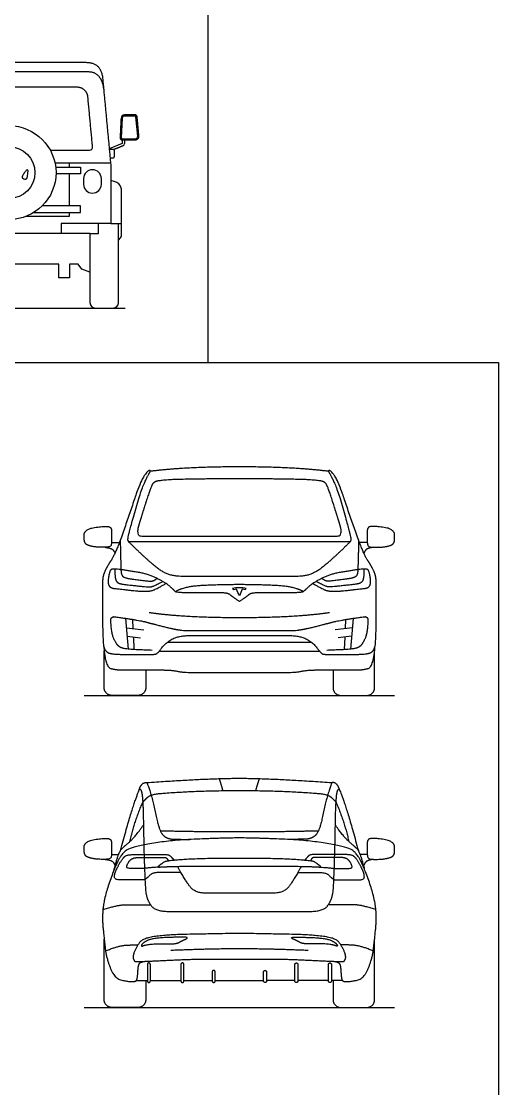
# Model space of a CAD drawing. Header units: millimetres. Extents: x 0.5 to 46.1, y 0.3 to 28.2.
# Drawn here: x 29.75 to 33.24, y 6.6 to 14.41 of the extents above; entities that cross this region are included whole.
import ezdxf

# ---------------------------------------------------------------- set-up
doc = ezdxf.new("R2010")
doc.units = ezdxf.units.MM
for name, color, linetype, true_color in [('AG-DETAILS', 7, 'Continuous', 0x66ffff), ('AG-DIAGRAM', 7, 'Continuous', 0xfecc66), ('AG-TRANSPORT', 7, 'Continuous', 0x66ccff), ('X-VPRT', 6, 'Continuous', 0xff00ff)]:
    doc.layers.add(name, color=color, linetype=linetype, true_color=true_color)

msp = doc.modelspace()

# ---------------------------------------------------------------- linework, layer by layer
at = {"layer": 'AG-DETAILS'}
for points, knots in [([(30.4693, 10.6132), (30.4718, 10.4866), (30.4747, 10.3976), (30.4762, 10.3571), (30.5048, 10.3367), (30.5785, 10.3255), (30.6796, 10.3127), (30.7163, 10.3143), (30.7386, 10.3336)], [-0.707588, -0.707588, -0.707588, 0, 0, 0.208935, 0.41787, 0.626805, 0.83574, 1.044676, 1.044676, 1.044676]), ([(32.2141, 10.6132), (32.2116, 10.4866), (32.2087, 10.3976), (32.2072, 10.3571), (32.1786, 10.3367), (32.1049, 10.3255), (32.0038, 10.3127), (31.9671, 10.3143), (31.9448, 10.3336)], [-0.707588, -0.707588, -0.707588, 0, 0, 0.208935, 0.41787, 0.626805, 0.83574, 1.044676, 1.044676, 1.044676]), ([(32.0023, 10.0823), (31.7539, 10.0447), (31.3417, 10.0447), (30.9295, 10.0447), (30.6811, 10.0823)], [-2.173823, -2.173823, -2.173823, 0, 0, 2.173823, 2.173823, 2.173823]), ([(31.8438, 7.6076), (31.5569, 7.6196), (31.3417, 7.6196), (31.1266, 7.6196), (30.8396, 7.6076)], [-1.64817, -1.64817, -1.64817, 0, 0, 1.64817, 1.64817, 1.64817])]:
    msp.add_open_spline(points, degree=2, knots=knots, dxfattribs=at)
for points in [[(30.4301, 10.4022), (30.43, 10.3401), (30.4452, 10.3025), (30.4816, 10.2909), (30.5332, 10.2852), (30.6807, 10.27), (30.7102, 10.2739), (30.7801, 10.311)], [(32.2533, 10.4022), (32.2534, 10.3401), (32.2382, 10.3025), (32.2018, 10.2909), (32.1502, 10.2852), (32.0027, 10.27), (31.9732, 10.2739), (31.9034, 10.311)], [(30.7596, 8.2188), (30.6865, 8.2141), (30.6447, 8.2079), (30.5243, 8.207), (30.5138, 8.2212), (30.5337, 8.2632), (30.5637, 8.2861), (30.6157, 8.2898), (30.6985, 8.2898), (30.7728, 8.2898), (30.7988, 8.2898), (30.8138, 8.2809), (30.822, 8.2634)], [(31.9238, 8.2188), (31.9969, 8.2141), (32.0387, 8.2079), (32.1591, 8.207), (32.1696, 8.2212), (32.1497, 8.2632), (32.1198, 8.2861), (32.0677, 8.2898), (31.9849, 8.2898), (31.9107, 8.2898), (31.8846, 8.2898), (31.8696, 8.2809), (31.8615, 8.2634)]]:
    msp.add_open_spline(points, degree=2, dxfattribs=at)
at = {"layer": 'AG-DIAGRAM'}
for points in [[(28.8056, 12.314), (30.5056, 12.314)], [(30.2063, 9.4763), (32.4771, 9.4763)], [(30.2063, 7.1903), (32.4771, 7.1903)]]:
    msp.add_lwpolyline(points, dxfattribs=at)
at = {"layer": 'AG-TRANSPORT'}
for p, q in [((30.4843, 13.7045), (30.4775, 13.5606)), ((30.5769, 13.7205), (30.5011, 13.7205)), ((30.5972, 13.5728), (30.5846, 13.7135)), ((30.4833, 13.5545), (30.5805, 13.5545)), ((30.2479, 12.8597), (29.6556, 12.8597))]:
    msp.add_line(p, q, dxfattribs=at)
for points in [[(29.6556, 14.114), (30.2184, 14.114)], [(29.6556, 14.0458), (30.2358, 14.0458)], [(30.484, 13.5456), (30.484, 13.5186), (30.389, 13.4801)], [(30.3988, 13.3754), (29.9924, 13.3754)], [(30.0967, 13.3754), (30.0967, 13.3463)], [(29.9972, 13.3463), (30.1787, 13.3463), (30.1787, 13.2971), (29.9995, 13.2971)], [(30.0967, 13.2971), (30.0967, 13.0635)], [(30.3997, 13.3654), (30.3997, 12.9337)], [(29.8382, 13.0143), (30.1787, 13.0143), (30.1787, 13.0635), (29.8998, 13.0635)], [(30.0967, 13.0143), (30.0967, 12.9852), (29.7802, 12.9852)], [(30.3997, 12.9337), (30.0371, 12.9337), (30.0371, 12.8597)], [(30.2479, 12.8597), (30.3092, 12.8597), (30.3092, 12.9337)], [(30.3997, 12.9337), (30.4788, 12.9337)], [(30.0195, 12.6352), (29.6556, 12.6352)], [(30.0992, 12.6352), (30.0992, 12.5363), (30.0195, 12.5363), (30.0195, 12.6352)], [(30.2479, 12.5771), (30.1872, 12.5986), (30.162, 12.6352), (30.0992, 12.6352)], [(30.5089, 10.0408), (30.5287, 9.8151)], [(30.5652, 9.9659), (30.5624, 10.0325)], [(32.1182, 9.9659), (32.121, 10.0325)], [(32.1745, 10.0408), (32.1547, 9.8151)], [(30.515, 9.9721), (30.6419, 9.9563)], [(32.1685, 9.9721), (32.0416, 9.9563)], [(30.5205, 9.909), (30.6176, 9.8974)], [(30.5716, 9.812), (30.5678, 9.9034)], [(30.8143, 9.8658), (31.3417, 9.8658), (31.8691, 9.8658)], [(32.1629, 9.909), (32.0658, 9.8974)], [(32.1118, 9.812), (32.1156, 9.9034)], [(30.755, 9.8002), (31.3417, 9.8002), (31.9284, 9.8002)]]:
    msp.add_lwpolyline(points, dxfattribs=at)
for radius in [0.3439, 0.1895]:
    msp.add_circle((29.6556, 13.3058), radius, dxfattribs=at)
for centre, radius, start, end in [((30.5011, 13.7037), 0.0256, 90, 177.28727), ((30.5011, 13.7037), 0.0168, 90, 177.28727), ((30.5769, 13.7128), 0.00765, 5.13001, 90), ((30.4833, 13.5603), 0.0058, 177.28727, 270), ((30.4833, 13.5603), 0.000232, 180.11988, 185.49678), ((30.5805, 13.5713), 0.0256, 270, 5.13001), ((30.5805, 13.5713), 0.0168, 270, 5.13001), ((30.2439, 13.494), 0.0232, 270, 5.35162), ((30.4844, 13.5184), 0.0172, 292.07858, 360), ((30.2659, 13.2619), 0.0653, 90, 180), ((30.2659, 13.2619), 0.0653, 360, 90), ((30.2659, 13.2211), 0.0653, 180, 270), ((30.2659, 13.2211), 0.0653, 270, 0), ((30.4604, 12.8458), 0.0183, 323.26938, 0), ((30.2877, 12.3538), 0.0398, 180, 270), ((30.417, 12.3538), 0.0398, 270, 0)]:
    msp.add_arc(centre, radius, start, end, dxfattribs=at)
for points, degree in [([(30.2184, 14.114), (30.3296, 14.114), (30.3404, 13.998)], 2), ([(30.2358, 14.0458), (30.3316, 14.0458), (30.3483, 13.9144)], 2), ([(30.3404, 13.998), (30.3701, 13.6817), (30.3997, 13.3654)], 2), ([(30.1565, 13.9309), (29.9061, 13.9309), (29.6556, 13.9309)], 2), ([(30.2669, 13.4961), (30.2498, 13.6788), (30.2327, 13.8615)], 2), ([(30.4754, 13.7049), (30.472, 13.6329), (30.4686, 13.561)], 2), ([(30.5769, 13.7293), (30.539, 13.7293), (30.5011, 13.7293)], 2), ([(30.606, 13.5736), (30.5997, 13.6439), (30.5934, 13.7143)], 2), ([(30.4833, 13.5456), (30.5319, 13.5456), (30.5805, 13.5456)], 2), ([(30.5016, 13.5456), (30.5016, 13.532), (30.5016, 13.5184)], 2), ([(29.9574, 13.4708), (30.1006, 13.4708), (30.2439, 13.4708)], 2), ([(30.4909, 13.5024), (30.4569, 13.4886), (30.4229, 13.4749)], 2), ([(29.7884, 13.2689), (29.7857, 13.26), (29.7797, 13.255), (29.7629, 13.2601), (29.7501, 13.2682), (29.7524, 13.2805), (29.7671, 13.303), (29.7838, 13.3281), (29.7945, 13.3259), (29.7956, 13.308), (29.791, 13.2777), (29.7884, 13.2689)], 3), ([(30.2005, 13.2619), (30.2005, 13.2415), (30.2005, 13.2211)], 2), ([(30.3312, 13.2211), (30.3312, 13.2415), (30.3312, 13.2619)], 2), ([(30.4788, 13.1534), (30.4788, 13.1977), (30.4788, 13.2358), (30.3997, 13.2473)], 3), ([(30.4788, 12.8458), (30.4788, 12.9483), (30.4788, 13.0509), (30.4788, 13.1534)], 3), ([(30.4568, 12.3538), (30.4568, 12.6437), (30.4568, 12.9337)], 2), ([(30.2479, 12.8597), (30.2479, 12.6067), (30.2479, 12.3538)], 2), ([(30.4568, 12.8103), (30.4629, 12.8185), (30.469, 12.8267), (30.4751, 12.8348)], 3), ([(30.2877, 12.314), (30.3524, 12.314), (30.417, 12.314)], 2), ([(30.2248, 10.5811), (30.2433, 10.571), (30.3034, 10.561), (30.3975, 10.561), (30.4066, 10.589), (30.4066, 10.6559), (30.4066, 10.696), (30.3906, 10.7142), (30.3425, 10.7151), (30.2436, 10.7016), (30.2063, 10.6711), (30.2063, 10.6446), (30.2063, 10.5913), (30.2248, 10.5811)], 2), ([(32.4586, 10.5811), (32.4401, 10.571), (32.38, 10.561), (32.286, 10.561), (32.2769, 10.589), (32.2769, 10.6559), (32.2769, 10.696), (32.2928, 10.7142), (32.341, 10.7151), (32.4398, 10.7016), (32.4771, 10.6711), (32.4771, 10.6446), (32.4771, 10.5913), (32.4586, 10.5811)], 2), ([(30.4056, 10.5963), (30.4281, 10.5963), (30.4631, 10.5963)], 2), ([(32.2778, 10.5963), (32.2553, 10.5963), (32.2203, 10.5963)], 2), ([(30.6071, 8.7801), (30.6143, 8.8061), (30.6339, 8.8312), (30.6564, 8.8399), (30.6679, 8.8351), (30.7125, 8.6918), (30.7456, 8.525), (30.7764, 8.4525), (30.8278, 8.4239), (30.8797, 8.4227), (30.9784, 8.4205)], 2), ([(31.221, 8.7787), (31.2107, 8.8198), (31.1954, 8.8643)], 2), ([(31.4624, 8.7787), (31.4727, 8.8198), (31.488, 8.8643)], 2), ([(32.0763, 8.7801), (32.0691, 8.8061), (32.0496, 8.8312), (32.0271, 8.8399), (32.0155, 8.8351), (31.971, 8.6918), (31.9378, 8.525), (31.907, 8.4525), (31.8556, 8.4239), (31.8037, 8.4227), (31.7051, 8.4205)], 2), ([(30.4231, 8.1944), (30.456, 8.328), (30.5045, 8.3754), (30.5771, 8.4366), (30.6394, 8.5268)], 2), ([(32.2603, 8.1944), (32.2274, 8.328), (32.1789, 8.3754), (32.1064, 8.4366), (32.044, 8.5268)], 2), ([(30.2248, 8.2951), (30.2433, 8.285), (30.3034, 8.275), (30.3975, 8.275), (30.4066, 8.303), (30.4066, 8.3699), (30.4066, 8.41), (30.3906, 8.4282), (30.3425, 8.4291), (30.2436, 8.4156), (30.2063, 8.3851), (30.2063, 8.3586), (30.2063, 8.3053), (30.2248, 8.2951)], 2), ([(32.4586, 8.2951), (32.4401, 8.285), (32.38, 8.275), (32.286, 8.275), (32.2769, 8.303), (32.2769, 8.3699), (32.2769, 8.41), (32.2928, 8.4282), (32.341, 8.4291), (32.4398, 8.4156), (32.4771, 8.3851), (32.4771, 8.3586), (32.4771, 8.3053), (32.4586, 8.2951)], 2), ([(30.4056, 8.3103), (30.4308, 8.3103), (30.4575, 8.3103)], 2), ([(30.9133, 8.179), (30.8203, 8.179), (30.7112, 8.179), (30.6824, 8.154), (30.6506, 8.1252), (30.6202, 8.124), (30.5295, 8.124), (30.4283, 8.124), (30.4264, 8.1656), (30.4508, 8.2207), (30.4898, 8.2874), (30.5224, 8.3102), (30.616, 8.3102), (30.7802, 8.3102), (30.8266, 8.3102), (30.8495, 8.2855), (30.864, 8.2679)], 2), ([(31.7701, 8.179), (31.8632, 8.179), (31.9722, 8.179), (32.001, 8.154), (32.0329, 8.1252), (32.0632, 8.124), (32.1539, 8.124), (32.2551, 8.124), (32.257, 8.1656), (32.2326, 8.2207), (32.1936, 8.2874), (32.161, 8.3102), (32.0674, 8.3102), (31.9032, 8.3102), (31.8569, 8.3102), (31.8339, 8.2855), (31.8195, 8.2679)], 2), ([(32.2778, 8.3103), (32.2526, 8.3103), (32.2259, 8.3103)], 2), ([(30.343, 7.9071), (30.4522, 7.9427), (30.5586, 7.9427), (30.691, 7.9427)], 2), ([(32.3405, 7.9071), (32.2312, 7.9427), (32.1248, 7.9427), (31.9924, 7.9427)], 2), ([(30.9054, 7.6698), (30.8832, 7.6568), (30.8235, 7.6568), (30.7144, 7.6568), (30.6459, 7.6471), (30.6209, 7.6351), (30.632, 7.6605), (30.6852, 7.6901), (30.7722, 7.7017), (30.9014, 7.7051), (30.957, 7.7051), (30.9624, 7.6963), (30.9276, 7.6827), (30.9054, 7.6698)], 2), ([(31.778, 7.6698), (31.8002, 7.6568), (31.8599, 7.6568), (31.9691, 7.6568), (32.0375, 7.6471), (32.0625, 7.6351), (32.0514, 7.6605), (31.9982, 7.6901), (31.9112, 7.7017), (31.782, 7.7051), (31.7264, 7.7051), (31.721, 7.6963), (31.7558, 7.6827), (31.778, 7.6698)], 2), ([(30.5879, 7.3881), (30.6283, 7.3881), (30.6681, 7.3881)], 2), ([(30.6899, 7.3881), (30.8048, 7.3881), (30.9136, 7.3881)], 2), ([(30.9354, 7.3881), (31.042, 7.3881), (31.1427, 7.3881)], 2), ([(31.748, 7.3881), (31.6414, 7.3881), (31.5407, 7.3881)], 2), ([(31.9935, 7.3881), (31.8786, 7.3881), (31.7698, 7.3881)], 2), ([(32.0955, 7.3881), (32.0551, 7.3881), (32.0154, 7.3881)], 2)]:
    msp.add_open_spline(points, degree=degree, dxfattribs=at)
for points, weights in [([(30.2327, 13.8615), (30.2262, 13.9309), (30.1565, 13.9309)], [1, 0.739346874007, 1]), ([(30.5934, 13.7143), (30.592, 13.7293), (30.5769, 13.7293)], [1, 0.738043343414, 1])]:
    msp.add_rational_spline(points, weights, degree=2, dxfattribs=at)
for points, weights, knots in [([(30.4686, 13.561), (30.4683, 13.5547), (30.4727, 13.5502), (30.477, 13.5456), (30.4833, 13.5456)], [1, 0.919285274138, 1, 0.919285274138, 1], [1.60121255, 1.60121255, 1.60121255, 1.64012049, 1.64012049, 1.67902842, 1.67902842, 1.67902842]), ([(30.395, 13.4154), (30.4064, 13.4154), (30.4178, 13.4154), (30.4268, 13.4154), (30.4268, 13.4244), (30.4268, 13.4459), (30.4268, 13.4674), (30.4268, 13.4764), (30.4178, 13.4764), (30.41, 13.4764), (30.3893, 13.4764)], [1, 1, 1, 0.707106781187, 1, 1, 1, 0.707106781187, 1, 1, 1], [0.5398803, 0.5398803, 0.5398803, 0.6145096, 0.6145096, 0.6609732, 0.6609732, 0.8019694, 0.8019694, 0.848433, 0.848433, 0.8996727, 0.8996727, 0.8996727]), ([(30.7025, 9.8064), (30.5455, 9.8116), (30.4736, 9.8232), (30.4425, 9.8502), (30.4043, 9.9304), (30.4005, 10.0288), (30.4001, 10.0393), (30.4079, 10.0464), (30.4156, 10.0535), (30.4261, 10.0522), (30.5989, 10.0298), (30.6673, 10.0113), (30.7407, 9.9915), (30.9052, 9.9517), (30.9581, 9.9517), (31.0109, 9.9517), (31.3417, 9.9517), (31.6725, 9.9517), (31.7254, 9.9517), (31.7782, 9.9517), (31.9427, 9.9915), (32.0161, 10.0113), (32.0845, 10.0298), (32.2574, 10.0522), (32.2678, 10.0535), (32.2755, 10.0464), (32.2833, 10.0393), (32.2829, 10.0288), (32.2791, 9.9304), (32.2409, 9.8502), (32.2098, 9.8232), (32.1379, 9.8116), (31.9809, 9.8064)], [1, 1, 1, 1, 1, 1, 0.907045542868, 1, 0.907045542868, 1, 1, 1, 1, 1, 1, 1, 1, 1, 1, 1, 1, 1, 1, 1, 0.907045542868, 1, 0.907045542868, 1, 1, 1, 1, 1, 1], [0, 0, 0, 0.398317, 0.796633, 1.19495, 1.547351, 1.547351, 1.611952, 1.611952, 1.676552, 1.676552, 2.404459, 2.404459, 3.186509, 3.96856, 3.96856, 4.75061, 4.75061, 5.53266, 5.53266, 6.314711, 7.096761, 7.096761, 7.824668, 7.824668, 7.889268, 7.889268, 7.953869, 7.953869, 8.30627, 8.704586, 9.102903, 9.50122, 9.50122, 9.50122]), ([(30.6566, 9.6624), (30.6566, 9.5976), (30.6566, 9.5328), (30.6566, 9.4763), (30.6002, 9.4763), (30.5043, 9.4763), (30.4084, 9.4763), (30.352, 9.4763), (30.352, 9.5328), (30.352, 9.647), (30.352, 9.8023)], [1, 1, 1, 0.707106781187, 1, 1, 1, 0.707106781187, 1, 1, 1], [4.277379, 4.277379, 4.277379, 4.702757, 4.702757, 4.993724, 4.993724, 5.592056, 5.592056, 5.883023, 5.883023, 6.632785, 6.632785, 6.632785]), ([(32.0268, 9.6624), (32.0268, 9.5976), (32.0268, 9.5328), (32.0268, 9.4763), (32.0833, 9.4763), (32.1791, 9.4763), (32.275, 9.4763), (32.3314, 9.4763), (32.3314, 9.5328), (32.3314, 9.647), (32.3314, 9.8023)], [1, 1, 1, 0.707106781187, 1, 1, 1, 0.707106781187, 1, 1, 1], [4.277379, 4.277379, 4.277379, 4.702757, 4.702757, 4.993724, 4.993724, 5.592056, 5.592056, 5.883023, 5.883023, 6.632785, 6.632785, 6.632785]), ([(31.9349, 8.2241), (31.9367, 8.2226), (31.9359, 8.2204), (31.935, 8.2182), (31.9326, 8.2184), (31.8385, 8.2247), (31.6922, 8.2247), (31.538, 8.2247), (31.3417, 8.2247), (31.1455, 8.2247), (30.9912, 8.2247), (30.8449, 8.2247), (30.7508, 8.2184), (30.7484, 8.2182), (30.7476, 8.2204), (30.7467, 8.2226), (30.7485, 8.2241), (30.7838, 8.2527), (30.813, 8.2652), (31.0706, 8.2825), (31.3417, 8.2825), (31.6128, 8.2825), (31.8704, 8.2652), (31.8996, 8.2527), (31.9349, 8.2241)], [1, 0.806976458914, 1, 0.806976458914, 1, 1, 1, 1, 1, 1, 1, 1, 1, 0.806976458914, 1, 0.806976458914, 1, 1, 1, 1, 1, 1, 1, 1, 1], [-2.03922, -2.03922, -2.03922, -2.025776, -2.025776, -2.012332, -2.012332, -1.077154, -1.077154, -0.090727, -0.090727, 0.8957, 0.8957, 1.830879, 1.830879, 1.844323, 1.844323, 1.857766, 1.857766, 2.465858, 3.140317, 3.814775, 3.814775, 4.489233, 5.163691, 5.771783, 5.771783, 5.771783]), ([(30.6566, 7.3881), (30.6566, 7.3175), (30.6566, 7.2468), (30.6566, 7.1903), (30.6002, 7.1903), (30.5043, 7.1903), (30.4084, 7.1903), (30.352, 7.1903), (30.352, 7.2468), (30.352, 7.4691), (30.352, 7.6915)], [1, 1, 1, 0.707106781187, 1, 1, 1, 0.707106781187, 1, 1, 1], [4.238919, 4.238919, 4.238919, 4.702757, 4.702757, 4.993724, 4.993724, 5.592056, 5.592056, 5.883023, 5.883023, 7.34213, 7.34213, 7.34213]), ([(32.0268, 7.3881), (32.0268, 7.3175), (32.0268, 7.2468), (32.0268, 7.1903), (32.0833, 7.1903), (32.1791, 7.1903), (32.275, 7.1903), (32.3314, 7.1903), (32.3314, 7.2468), (32.3314, 7.4691), (32.3314, 7.6915)], [1, 1, 1, 0.707106781187, 1, 1, 1, 0.707106781187, 1, 1, 1], [4.238919, 4.238919, 4.238919, 4.702757, 4.702757, 4.993724, 4.993724, 5.592056, 5.592056, 5.883023, 5.883023, 7.34213, 7.34213, 7.34213]), ([(30.679, 7.3729), (30.6681, 7.3729), (30.6681, 7.3838), (30.6681, 7.4446), (30.6681, 7.5054), (30.6681, 7.5163), (30.679, 7.5163), (30.6899, 7.5163), (30.6899, 7.5054), (30.6899, 7.4446), (30.6899, 7.3838), (30.6899, 7.3729), (30.679, 7.3729)], [1, 0.707106781187, 1, 1, 1, 0.707106781187, 1, 0.707106781187, 1, 1, 1, 0.707106781187, 1], [0, 0, 0, 0.056201, 0.056201, 0.455198, 0.455198, 0.5114, 0.5114, 0.567601, 0.567601, 0.966598, 0.966598, 1.022799, 1.022799, 1.022799]), ([(30.9245, 7.3729), (30.9136, 7.3729), (30.9136, 7.3838), (30.9136, 7.4446), (30.9136, 7.5054), (30.9136, 7.5163), (30.9245, 7.5163), (30.9354, 7.5163), (30.9354, 7.5054), (30.9354, 7.4446), (30.9354, 7.3838), (30.9354, 7.3729), (30.9245, 7.3729)], [1, 0.707106781187, 1, 1, 1, 0.707106781187, 1, 0.707106781187, 1, 1, 1, 0.707106781187, 1], [0, 0, 0, 0.056201, 0.056201, 0.455198, 0.455198, 0.5114, 0.5114, 0.567601, 0.567601, 0.966598, 0.966598, 1.022799, 1.022799, 1.022799]), ([(31.7589, 7.3729), (31.7698, 7.3729), (31.7698, 7.3838), (31.7698, 7.4446), (31.7698, 7.5054), (31.7698, 7.5163), (31.7589, 7.5163), (31.748, 7.5163), (31.748, 7.5054), (31.748, 7.4446), (31.748, 7.3838), (31.748, 7.3729), (31.7589, 7.3729)], [1, 0.707106781187, 1, 1, 1, 0.707106781187, 1, 0.707106781187, 1, 1, 1, 0.707106781187, 1], [0, 0, 0, 0.056201, 0.056201, 0.455198, 0.455198, 0.5114, 0.5114, 0.567601, 0.567601, 0.966598, 0.966598, 1.022799, 1.022799, 1.022799]), ([(32.0044, 7.3729), (32.0154, 7.3729), (32.0154, 7.3838), (32.0154, 7.4446), (32.0154, 7.5054), (32.0154, 7.5163), (32.0044, 7.5163), (31.9935, 7.5163), (31.9935, 7.5054), (31.9935, 7.4446), (31.9935, 7.3838), (31.9935, 7.3729), (32.0044, 7.3729)], [1, 0.707106781187, 1, 1, 1, 0.707106781187, 1, 0.707106781187, 1, 1, 1, 0.707106781187, 1], [0, 0, 0, 0.056201, 0.056201, 0.455198, 0.455198, 0.5114, 0.5114, 0.567601, 0.567601, 0.966598, 0.966598, 1.022799, 1.022799, 1.022799]), ([(31.1536, 7.3729), (31.1427, 7.3729), (31.1427, 7.3838), (31.1427, 7.3994), (31.1427, 7.4508), (31.1427, 7.4617), (31.1536, 7.4617), (31.1646, 7.4617), (31.1646, 7.4508), (31.1646, 7.3994), (31.1646, 7.3838), (31.1646, 7.3729), (31.1536, 7.3729)], [1, 0.707106781187, 1, 1, 1, 0.707106781187, 1, 0.707106781187, 1, 1, 1, 0.707106781187, 1], [0, 0, 0, 0.056201, 0.056201, 0.455198, 0.455198, 0.5114, 0.5114, 0.567601, 0.567601, 0.966598, 0.966598, 1.022799, 1.022799, 1.022799]), ([(31.5298, 7.3729), (31.5407, 7.3729), (31.5407, 7.3838), (31.5407, 7.3994), (31.5407, 7.4508), (31.5407, 7.4617), (31.5298, 7.4617), (31.5189, 7.4617), (31.5189, 7.4508), (31.5189, 7.3994), (31.5189, 7.3838), (31.5189, 7.3729), (31.5298, 7.3729)], [1, 0.707106781187, 1, 1, 1, 0.707106781187, 1, 0.707106781187, 1, 1, 1, 0.707106781187, 1], [0, 0, 0, 0.056201, 0.056201, 0.455198, 0.455198, 0.5114, 0.5114, 0.567601, 0.567601, 0.966598, 0.966598, 1.022799, 1.022799, 1.022799])]:
    msp.add_rational_spline(points, weights, degree=2, knots=knots, dxfattribs=at)
for points, degree, knots in [([(31.3417, 9.9148), (31.0787, 9.9148), (30.8985, 9.9148), (30.801, 9.8626), (30.7414, 9.7796), (30.71, 9.7761), (30.6169, 9.7761), (30.4224, 9.7761), (30.3592, 9.7949), (30.3402, 9.8703), (30.3402, 10.2639), (30.3402, 10.3531), (30.3816, 10.434), (30.4262, 10.4997), (30.465, 10.6014), (30.5179, 10.7469), (30.6143, 11.0364), (30.6605, 11.1087), (30.6807, 11.1253), (30.6866, 11.1248), (30.6913, 11.1169), (30.6669, 11.0796), (30.619, 10.9687), (30.5498, 10.7262), (30.5257, 10.6304), (30.5253, 10.6066), (30.5415, 10.591), (30.6723, 10.462), (30.8213, 10.3483), (31.0046, 10.3483), (31.3417, 10.3483), (31.6788, 10.3483), (31.8621, 10.3483), (32.0111, 10.462), (32.1419, 10.591), (32.1581, 10.6066), (32.1577, 10.6304), (32.1336, 10.7262), (32.0644, 10.9687), (32.0165, 11.0796), (31.9922, 11.1169), (31.9968, 11.1248), (32.0027, 11.1253), (32.0229, 11.1087), (32.0691, 11.0364), (32.1655, 10.7469), (32.2184, 10.6014), (32.2572, 10.4997), (32.3018, 10.434), (32.3432, 10.3531), (32.3432, 10.2639), (32.3432, 9.8703), (32.3242, 9.7949), (32.261, 9.7761), (32.0665, 9.7761), (31.9734, 9.7761), (31.942, 9.7796), (31.8824, 9.8626), (31.7849, 9.9148), (31.6047, 9.9148), (31.3417, 9.9148)], 2, [0, 0, 0, 0.484547, 0.969094, 1.453641, 1.938187, 2.422734, 2.907281, 3.391828, 3.876375, 4.360922, 4.845469, 5.330015, 5.814562, 6.299109, 6.299109, 6.641447, 6.983785, 7.326122, 7.66846, 8.010798, 8.353136, 8.695474, 9.037811, 9.380149, 9.722487, 10.064825, 10.064825, 11.039531, 12.014238, 12.988944, 12.988944, 13.96365, 14.938357, 15.913063, 15.913063, 16.255401, 16.597738, 16.940076, 17.282414, 17.624752, 17.96709, 18.309427, 18.651765, 18.994103, 19.336441, 19.678779, 19.678779, 20.163326, 20.647872, 21.132419, 21.616966, 22.101513, 22.58606, 23.070607, 23.555153, 24.0397, 24.524247, 25.008794, 25.493341, 25.977888, 25.977888, 25.977888]), ([(30.6893, 11.1196), (30.9388, 11.1527), (31.3417, 11.1527), (31.7446, 11.1527), (31.9941, 11.1196)], 2, [-2.144995, -2.144995, -2.144995, 0, 0, 2.144995, 2.144995, 2.144995]), ([(31.3417, 10.6434), (30.7777, 10.6434), (30.6486, 10.6434), (30.6021, 10.6434), (30.5939, 10.6869), (30.6175, 10.7652), (30.6961, 11.0136), (30.7206, 11.0404), (30.7507, 11.0492), (30.8594, 11.0584), (31.1587, 11.0626), (31.3417, 11.0626), (31.5247, 11.0626), (31.824, 11.0584), (31.9327, 11.0492), (31.9628, 11.0404), (31.9873, 11.0136), (32.0659, 10.7652), (32.0895, 10.6869), (32.0813, 10.6434), (32.0348, 10.6434), (31.9057, 10.6434), (31.3417, 10.6434)], 2, [0, 0, 0, 0.585731, 1.171463, 1.757194, 2.342926, 2.928657, 3.514389, 4.10012, 4.685851, 5.271583, 5.857314, 5.857314, 6.443046, 7.028777, 7.614509, 8.20024, 8.785971, 9.371703, 9.957434, 10.543166, 11.128897, 11.714629, 11.714629, 11.714629]), ([(30.3593, 10.5612), (30.403, 10.5553), (30.4227, 10.5357), (30.431, 10.5184)], 2, [0, 0, 0, 0.1674313, 0.2891927, 0.2891927, 0.2891927]), ([(30.5311, 10.6029), (30.8057, 10.6027), (31.1215, 10.6027), (31.3417, 10.6027), (31.5619, 10.6027), (31.8777, 10.6027), (32.1523, 10.6029)], 2, [0, 0, 0, 1.329672, 2.659343, 2.659343, 3.989015, 5.318687, 5.318687, 5.318687]), ([(32.3242, 10.5612), (32.2804, 10.5553), (32.2607, 10.5357), (32.2524, 10.5184)], 2, [0, 0, 0, 0.1674313, 0.2891927, 0.2891927, 0.2891927]), ([(31.8794, 10.2959), (31.9588, 10.2497), (32.0046, 10.2382), (32.0859, 10.2401), (32.2283, 10.2566), (32.2841, 10.2622), (32.3062, 10.2952), (32.2935, 10.3817), (32.2766, 10.4072), (32.161, 10.391), (32.005, 10.3646), (31.8815, 10.3011), (31.8205, 10.2478), (31.8055, 10.2283), (31.6425, 10.2283), (31.4963, 10.2283), (31.4225, 10.2254), (31.3911, 10.1966), (31.3417, 10.1651), (31.2923, 10.1966), (31.2609, 10.2254), (31.1871, 10.2283), (31.0409, 10.2283), (30.8779, 10.2283), (30.8629, 10.2478), (30.8019, 10.3011), (30.6784, 10.3646), (30.5224, 10.391), (30.4068, 10.4072), (30.3899, 10.3817), (30.3772, 10.2952), (30.3993, 10.2622), (30.4551, 10.2566), (30.5975, 10.2401), (30.6788, 10.2382), (30.7246, 10.2497), (30.804, 10.2959)], 2, [-5.253548, -5.253548, -5.253548, -4.987729, -4.675996, -4.364263, -4.05253, -3.740797, -3.429064, -3.117331, -2.805597, -2.493864, -2.182131, -1.870398, -1.558665, -1.246932, -0.935199, -0.623466, -0.311733, 0, 0, 0.311733, 0.623466, 0.935199, 1.246932, 1.558665, 1.870398, 2.182131, 2.493864, 2.805597, 3.117331, 3.429064, 3.740797, 4.05253, 4.364263, 4.675996, 4.987729, 5.253548, 5.253548, 5.253548]), ([(30.8724, 10.2364), (30.9371, 10.2771), (31.211, 10.2901), (31.3417, 10.2901), (31.4724, 10.2901), (31.7463, 10.2771), (31.811, 10.2364)], 2, [0, 0, 0, 0.783784, 1.567569, 1.567569, 2.351353, 3.135138, 3.135138, 3.135138]), ([(31.3417, 10.2673), (31.3235, 10.2673), (31.3069, 10.2657), (31.2924, 10.262), (31.2949, 10.2582), (31.2973, 10.2544), (31.2998, 10.2506), (31.3062, 10.2521), (31.3132, 10.2533), (31.3209, 10.254), (31.3278, 10.2377), (31.3348, 10.2213), (31.3417, 10.205), (31.3487, 10.2213), (31.3556, 10.2377), (31.3625, 10.254), (31.3702, 10.2533), (31.3772, 10.2521), (31.3836, 10.2506), (31.3861, 10.2544), (31.3885, 10.2582), (31.391, 10.262), (31.3765, 10.2657), (31.3599, 10.2673), (31.3417, 10.2673)], 3, [0.1719803, 0.1719803, 0.1719803, 0.1719803, 0.2625945, 0.2625945, 0.2625945, 0.3027875, 0.3027875, 0.3027875, 0.3520638, 0.3520638, 0.3520638, 0.4928017, 0.4928017, 0.4928017, 0.6335396, 0.6335396, 0.6335396, 0.6828159, 0.6828159, 0.6828159, 0.7230089, 0.7230089, 0.7230089, 0.813623, 0.813623, 0.813623, 0.813623]), ([(30.3495, 9.8337), (30.3591, 9.6823), (30.4465, 9.6624), (30.5208, 9.6624), (30.7184, 9.6624), (30.8429, 9.6624), (30.936, 9.6436), (31.0936, 9.6436), (31.3417, 9.6436), (31.5898, 9.6436), (31.7475, 9.6436), (31.8405, 9.6624), (31.965, 9.6624), (32.1626, 9.6624), (32.2369, 9.6624), (32.3243, 9.6823), (32.334, 9.8337)], 2, [0, 0, 0, 0.521499, 1.042998, 1.564498, 2.085997, 2.607496, 3.128995, 3.650494, 3.650494, 4.171994, 4.693493, 5.214992, 5.736491, 6.25799, 6.77949, 7.300989, 7.300989, 7.300989]), ([(32.0192, 8.8353), (31.58, 8.8667), (31.3417, 8.8667), (31.1034, 8.8667), (30.6642, 8.8353)], 2, [-2.226396, -2.226396, -2.226396, 0, 0, 2.226396, 2.226396, 2.226396]), ([(30.4711, 8.3395), (30.5298, 8.5561), (30.6083, 8.7947), (30.6209, 8.7862), (30.6315, 8.7489), (30.6386, 8.6128), (30.6418, 8.3801), (30.6494, 8.1044), (30.662, 7.9828), (30.7259, 7.8942), (30.9155, 7.8942), (31.1485, 7.8942), (31.3417, 7.8942), (31.5349, 7.8942), (31.7679, 7.8942), (31.9575, 7.8942), (32.0215, 7.9828), (32.034, 8.1044), (32.0416, 8.3801), (32.0448, 8.6128), (32.0519, 8.7489), (32.0625, 8.7862), (32.0752, 8.7947), (32.1536, 8.5561), (32.2123, 8.3395)], 2, [-3.140098, -3.140098, -3.140098, -2.59575, -1.946812, -1.297875, -0.648937, 0, 0, 0.739617, 1.479388, 2.219159, 2.95893, 3.698701, 3.698701, 4.438472, 5.178243, 5.918014, 6.657785, 7.397403, 7.397403, 8.04634, 8.695278, 9.344215, 9.993153, 10.5375, 10.5375, 10.5375]), ([(30.5405, 8.4057), (30.5736, 8.5536), (30.6344, 8.693), (30.6694, 8.7333), (30.7037, 8.75), (30.7742, 8.7604), (31.1156, 8.7795), (31.3417, 8.7795), (31.5678, 8.7795), (31.9092, 8.7604), (31.9797, 8.75), (32.014, 8.7333), (32.049, 8.693), (32.1098, 8.5536), (32.1429, 8.4057)], 2, [0, 0, 0, 0.99614, 0.99614, 1.595374, 2.194608, 2.793842, 3.393076, 3.393076, 3.99231, 4.591543, 5.190777, 5.790011, 5.790011, 6.786151, 6.786151, 6.786151]), ([(30.7625, 8.4853), (31.0481, 8.4781), (31.3417, 8.4781), (31.6353, 8.4781), (31.9209, 8.4853)], 2, [0, 0, 0, 1.900454, 1.900454, 3.800908, 3.800908, 3.800908]), ([(32.0285, 7.5287), (32.0675, 7.5246), (32.0821, 7.495), (32.0851, 7.4403), (32.0907, 7.3916), (32.1053, 7.3788), (32.1679, 7.3811), (32.2548, 7.4047), (32.313, 7.5433), (32.33, 7.6718), (32.3492, 7.8729), (32.3176, 8.0442), (32.2422, 8.2435), (32.204, 8.3109), (32.1508, 8.3595), (31.869, 8.4135), (31.4518, 8.432), (31.3417, 8.432), (31.2316, 8.432), (30.8144, 8.4135), (30.5326, 8.3595), (30.4794, 8.3109), (30.4412, 8.2435), (30.3658, 8.0442), (30.3342, 7.8729), (30.3534, 7.6718), (30.3704, 7.5433), (30.4286, 7.4047), (30.5155, 7.3811), (30.5781, 7.3788), (30.5927, 7.3916), (30.5983, 7.4403), (30.6013, 7.495), (30.6159, 7.5246), (30.6549, 7.5287)], 2, [-7.183119, -7.183119, -7.183119, -6.734174, -6.285229, -5.836284, -5.387339, -4.938394, -4.489449, -4.040504, -3.591559, -3.142614, -2.693669, -2.244725, -1.79578, -1.346835, -0.89789, -0.448945, 0, 0, 0.448945, 0.89789, 1.346835, 1.79578, 2.244725, 2.693669, 3.142614, 3.591559, 4.040504, 4.489449, 4.938394, 5.387339, 5.836284, 6.285229, 6.734174, 7.183119, 7.183119, 7.183119]), ([(30.3593, 8.2752), (30.403, 8.2693), (30.4241, 8.2482), (30.432, 8.2291)], 2, [0, 0, 0, 0.1674313, 0.3107241, 0.3107241, 0.3107241]), ([(31.7954, 8.2238), (31.7341, 8.1127), (31.6633, 8.0267), (31.4975, 8.0285), (31.3417, 8.0285), (31.1859, 8.0285), (31.0201, 8.0267), (30.9494, 8.1127), (30.888, 8.2238)], 2, [-1.837765, -1.837765, -1.837765, -1.225177, -0.612588, 0, 0, 0.612588, 1.225177, 1.837765, 1.837765, 1.837765]), ([(32.3242, 8.2752), (32.2804, 8.2693), (32.2593, 8.2482), (32.2514, 8.2291)], 2, [0, 0, 0, 0.1674313, 0.3107241, 0.3107241, 0.3107241]), ([(31.3417, 7.5446), (31.2301, 7.5446), (31.0053, 7.5446), (30.7583, 7.533), (30.5945, 7.5256), (30.5723, 7.5275), (30.5589, 7.5649), (30.5931, 7.645), (30.6408, 7.6996), (30.8194, 7.7217), (30.9947, 7.7272), (31.3417, 7.7324), (31.6888, 7.7272), (31.864, 7.7217), (32.0426, 7.6996), (32.0903, 7.645), (32.1245, 7.5649), (32.1111, 7.5275), (32.0889, 7.5256), (31.9251, 7.533), (31.6781, 7.5446), (31.4533, 7.5446), (31.3417, 7.5446)], 2, [0, 0, 0, 0.548939, 1.097878, 1.646817, 2.195756, 2.744695, 3.293634, 3.842573, 4.391512, 4.940451, 5.48939, 5.48939, 6.038329, 6.587268, 7.136207, 7.685146, 8.234085, 8.783024, 9.331963, 9.880902, 10.429841, 10.97878, 10.97878, 10.97878]), ([(30.3623, 7.6042), (30.4517, 7.6418), (30.5437, 7.6486), (30.5992, 7.6488)], 2, [0, 0, 0, 0.4559567, 0.7843265, 0.7843265, 0.7843265]), ([(32.3211, 7.6042), (32.2317, 7.6418), (32.1397, 7.6486), (32.0842, 7.6488)], 2, [0, 0, 0, 0.4559567, 0.7843265, 0.7843265, 0.7843265]), ([(31.1646, 7.3881), (31.2556, 7.3881), (31.3417, 7.3881), (31.4278, 7.3881), (31.5189, 7.3881)], 2, [1.844734, 1.844734, 1.844734, 2.473068, 2.473068, 3.101403, 3.101403, 3.101403])]:
    msp.add_open_spline(points, degree=degree, knots=knots, dxfattribs=at)
at = {"layer": 'X-VPRT'}
for points in [[(23.7979, 16.7915), (23.7979, 11.9147), (31.1131, 11.9147), (31.1131, 16.7915)], [(23.7979, 11.9147), (33.2391, 11.9147), (33.2391, 5.8339), (23.7979, 5.8339)]]:
    msp.add_lwpolyline(points, close=True, dxfattribs=at)

doc.saveas('drawing.dxf')
